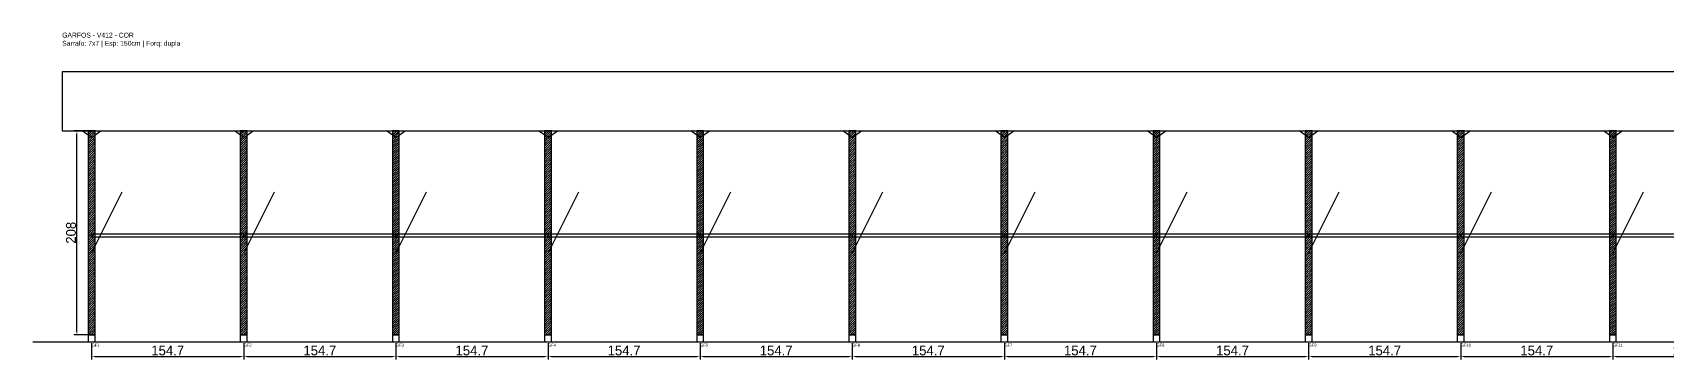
# Model space of a CAD drawing. Header units: metres. Extents: x -30 to 3340, y -25 to 308.
# Drawn here: x -30 to 1632, y -25 to 308 of the extents above; entities that cross this region are included whole.
import ezdxf

# ---------------------------------------------------------------- set-up
doc = ezdxf.new("R2010")
doc.units = ezdxf.units.M
for name, color, linetype in [('BARRA_ANCORAGEM', 1, 'Continuous'), ('COTA', 241, 'Continuous'), ('GARFOS OK', 3, 'Continuous'), ('NOME DA VIGA', 6, 'Continuous'), ('SARR_7x7', 40, 'Continuous'), ('TIRAS REESCORAMENTO', 252, 'Continuous'), ('VIGAS', 3, 'Continuous')]:
    doc.layers.add(name, color=color, linetype=linetype)
doc.dimstyles.new('EZ DXF', dxfattribs={"dimtxt": 10, "dimasz": 3.5, "dimexe": 3, "dimexo": 1.5, "dimgap": 1, "dimtad": 1, "dimdec": 1, "dimdsep": 46, "dimcen": 2.5, "dimazin": 3, "dimtfac": 1, "dimtmove": 0, "dimatfit": 3})

msp = doc.modelspace()

# ---------------------------------------------------------------- hatches: boundary and pattern name
at = {"layer": 'COTA'}
h = msp.add_hatch(dxfattribs=at)
h.set_pattern_fill('ANSI31', scale=0.5)
h.paths.add_polyline_path([(26.5, 0), (33.5, 0), (33.5, 208), (26.5, 208)])
h = msp.add_hatch(dxfattribs=at)
h.set_pattern_fill('ANSI31', scale=0.5)
h.paths.add_polyline_path([(181.24, 0), (188.24, 0), (188.24, 208), (181.24, 208)])
h = msp.add_hatch(dxfattribs=at)
h.set_pattern_fill('ANSI31', scale=0.5)
h.paths.add_polyline_path([(335.99, 0), (342.99, 0), (342.99, 208), (335.99, 208)])
h = msp.add_hatch(dxfattribs=at)
h.set_pattern_fill('ANSI31', scale=0.5)
h.paths.add_polyline_path([(490.73, 0), (497.73, 0), (497.73, 208), (490.73, 208)])
h = msp.add_hatch(dxfattribs=at)
h.set_pattern_fill('ANSI31', scale=0.5)
h.paths.add_polyline_path([(645.48, 0), (652.48, 0), (652.48, 208), (645.48, 208)])
h = msp.add_hatch(dxfattribs=at)
h.set_pattern_fill('ANSI31', scale=0.5)
h.paths.add_polyline_path([(800.22, 0), (807.22, 0), (807.22, 208), (800.22, 208)])
h = msp.add_hatch(dxfattribs=at)
h.set_pattern_fill('ANSI31', scale=0.5)
h.paths.add_polyline_path([(954.96, 0), (961.96, 0), (961.96, 208), (954.96, 208)])
h = msp.add_hatch(dxfattribs=at)
h.set_pattern_fill('ANSI31', scale=0.5)
h.paths.add_polyline_path([(1109.71, 0), (1116.71, 0), (1116.71, 208), (1109.71, 208)])
h = msp.add_hatch(dxfattribs=at)
h.set_pattern_fill('ANSI31', scale=0.5)
h.paths.add_polyline_path([(1264.45, 0), (1271.45, 0), (1271.45, 208), (1264.45, 208)])
h = msp.add_hatch(dxfattribs=at)
h.set_pattern_fill('ANSI31', scale=0.5)
h.paths.add_polyline_path([(1419.2, 0), (1426.2, 0), (1426.2, 208), (1419.2, 208)])
h = msp.add_hatch(dxfattribs=at)
h.set_pattern_fill('ANSI31', scale=0.5)
h.paths.add_polyline_path([(1573.94, 0), (1580.94, 0), (1580.94, 208), (1573.94, 208)])

# ---------------------------------------------------------------- linework, layer by layer
at = {"layer": 'BARRA_ANCORAGEM'}
for p, q in [((30, 83.2), (61.2, 145.6)), ((184.74, 83.2), (215.94, 145.6)), ((339.49, 83.2), (370.69, 145.6)), ((494.23, 83.2), (525.43, 145.6)), ((648.98, 83.2), (680.18, 145.6)), ((803.72, 83.2), (834.92, 145.6)), ((958.46, 83.2), (989.66, 145.6)), ((1113.21, 83.2), (1144.41, 145.6)), ((1267.95, 83.2), (1299.15, 145.6)), ((1422.7, 83.2), (1453.9, 145.6)), ((1577.44, 83.2), (1608.64, 145.6))]:
    msp.add_line(p, q, dxfattribs=at)
at = {"layer": 'GARFOS OK'}
for p, q in [((30, 201), (20.5, 208)), ((20.5, 208), (39.5, 208)), ((30, 201), (39.5, 208)), ((184.74, 201), (175.24, 208)), ((175.24, 208), (194.24, 208)), ((184.74, 201), (194.24, 208)), ((339.49, 201), (329.99, 208)), ((329.99, 208), (348.99, 208)), ((339.49, 201), (348.99, 208)), ((494.23, 201), (484.73, 208)), ((484.73, 208), (503.73, 208)), ((494.23, 201), (503.73, 208)), ((648.98, 201), (639.48, 208)), ((639.48, 208), (658.48, 208)), ((648.98, 201), (658.48, 208)), ((803.72, 201), (794.22, 208)), ((794.22, 208), (813.22, 208)), ((803.72, 201), (813.22, 208)), ((958.46, 201), (948.96, 208)), ((948.96, 208), (967.96, 208)), ((958.46, 201), (967.96, 208)), ((1113.21, 201), (1103.71, 208)), ((1103.71, 208), (1122.71, 208)), ((1113.21, 201), (1122.71, 208)), ((1267.95, 201), (1258.45, 208)), ((1258.45, 208), (1277.45, 208)), ((1267.95, 201), (1277.45, 208)), ((1422.7, 201), (1413.2, 208)), ((1413.2, 208), (1432.2, 208)), ((1422.7, 201), (1432.2, 208)), ((1577.44, 201), (1567.94, 208)), ((1567.94, 208), (1586.94, 208)), ((1577.44, 201), (1586.94, 208))]:
    msp.add_line(p, q, dxfattribs=at)
at = {"layer": 'GARFOS OK', "linetype": 'CONTINUOUS'}
msp.add_line((-30, -7), (3339.63, -7), dxfattribs=at)
at = {"layer": 'GARFOS OK'}
for points in [[(26.5, 0), (33.5, 0), (33.5, 208), (26.5, 208), (26.5, 0)], [(181.24, 0), (188.24, 0), (188.24, 208), (181.24, 208), (181.24, 0)], [(335.99, 0), (342.99, 0), (342.99, 208), (335.99, 208), (335.99, 0)], [(490.73, 0), (497.73, 0), (497.73, 208), (490.73, 208), (490.73, 0)], [(645.48, 0), (652.48, 0), (652.48, 208), (645.48, 208), (645.48, 0)], [(800.22, 0), (807.22, 0), (807.22, 208), (800.22, 208), (800.22, 0)], [(954.96, 0), (961.96, 0), (961.96, 208), (954.96, 208), (954.96, 0)], [(1109.71, 0), (1116.71, 0), (1116.71, 208), (1109.71, 208), (1109.71, 0)], [(1264.45, 0), (1271.45, 0), (1271.45, 208), (1264.45, 208), (1264.45, 0)], [(1419.2, 0), (1426.2, 0), (1426.2, 208), (1419.2, 208), (1419.2, 0)], [(1573.94, 0), (1580.94, 0), (1580.94, 208), (1573.94, 208), (1573.94, 0)]]:
    msp.add_lwpolyline(points, dxfattribs=at)
at = {"layer": 'SARR_7x7'}
for points in [[(26.5, -7), (33.5, -7), (33.5, 0), (26.5, 0), (26.5, -7)], [(181.24, -7), (188.24, -7), (188.24, 0), (181.24, 0), (181.24, -7)], [(335.99, -7), (342.99, -7), (342.99, 0), (335.99, 0), (335.99, -7)], [(490.73, -7), (497.73, -7), (497.73, 0), (490.73, 0), (490.73, -7)], [(645.48, -7), (652.48, -7), (652.48, 0), (645.48, 0), (645.48, -7)], [(800.22, -7), (807.22, -7), (807.22, 0), (800.22, 0), (800.22, -7)], [(954.96, -7), (961.96, -7), (961.96, 0), (954.96, 0), (954.96, -7)], [(1109.71, -7), (1116.71, -7), (1116.71, 0), (1109.71, 0), (1109.71, -7)], [(1264.45, -7), (1271.45, -7), (1271.45, 0), (1264.45, 0), (1264.45, -7)], [(1419.2, -7), (1426.2, -7), (1426.2, 0), (1419.2, 0), (1419.2, -7)], [(1573.94, -7), (1580.94, -7), (1580.94, 0), (1573.94, 0), (1573.94, -7)]]:
    msp.add_lwpolyline(points, dxfattribs=at)
at = {"layer": 'TIRAS REESCORAMENTO'}
for points in [[(30, 100), (184.74, 100), (184.74, 102.5), (30, 102.5), (30, 100)], [(184.74, 100), (339.49, 100), (339.49, 102.5), (184.74, 102.5), (184.74, 100)], [(339.49, 100), (494.23, 100), (494.23, 102.5), (339.49, 102.5), (339.49, 100)], [(494.23, 100), (648.98, 100), (648.98, 102.5), (494.23, 102.5), (494.23, 100)], [(648.98, 100), (803.72, 100), (803.72, 102.5), (648.98, 102.5), (648.98, 100)], [(803.72, 100), (958.46, 100), (958.46, 102.5), (803.72, 102.5), (803.72, 100)], [(958.46, 100), (1113.21, 100), (1113.21, 102.5), (958.46, 102.5), (958.46, 100)], [(1113.21, 100), (1267.95, 100), (1267.95, 102.5), (1113.21, 102.5), (1113.21, 100)], [(1267.95, 100), (1422.7, 100), (1422.7, 102.5), (1267.95, 102.5), (1267.95, 100)], [(1422.7, 100), (1577.44, 100), (1577.44, 102.5), (1422.7, 102.5), (1422.7, 100)], [(1577.44, 100), (1732.18, 100), (1732.18, 102.5), (1577.44, 102.5), (1577.44, 100)]]:
    msp.add_lwpolyline(points, dxfattribs=at)
at = {"layer": 'VIGAS'}
msp.add_lwpolyline([(0, 208), (3309.63, 208), (3309.63, 268), (0, 268), (0, 208)], dxfattribs=at)

# ---------------------------------------------------------------- texts
at = {"layer": 'NOME DA VIGA'}
for s, p in [('GF1', (30, -12)), ('GF2', (184.74, -12)), ('GF3', (339.49, -12)), ('GF4', (494.23, -12)), ('GF5', (648.98, -12)), ('GF6', (803.72, -12)), ('GF7', (958.46, -12)), ('GF8', (1113.21, -12)), ('GF9', (1267.95, -12)), ('GF10', (1422.7, -12)), ('GF11', (1577.44, -12))]:
    msp.add_text(s, height=3, dxfattribs=at).set_placement(p)
at = {"layer": 'NOME DA VIGA', "insert": (0, 293), "char_height": 5, "attachment_point": 7}
msp.add_mtext('GARFOS - V412 - COR\\PSarrafo: 7x7 | Esp: 150cm | Forq: dupla', dxfattribs=at)

# ---------------------------------------------------------------- dimensions: what is measured, and where the dimension line sits
at = {"layer": 'COTA'}
msp.add_linear_dim(base=(15, 0), p1=(30, 0), p2=(30, 208), angle=90, dimstyle='EZ DXF', dxfattribs=at).render()
for base, p1, p2 in [((30, -22), (30, -7), (184.74, -7)), ((184.7441, -22), (184.7441, -7), (339.4882, -7)), ((339.49, -22), (339.49, -7), (494.23, -7)), ((494.2323, -22), (494.2323, -7), (648.9764, -7)), ((648.98, -22), (648.98, -7), (803.72, -7)), ((803.72, -22), (803.72, -7), (958.46, -7)), ((958.4645, -22), (958.4645, -7), (1113.2086, -7)), ((1113.21, -22), (1113.21, -7), (1267.95, -7)), ((1267.9527, -22), (1267.9527, -7), (1422.6968, -7)), ((1422.7, -22), (1422.7, -7), (1577.44, -7)), ((1577.44, -22), (1577.44, -7), (1732.18, -7))]:
    msp.add_linear_dim(base=base, p1=p1, p2=p2, dimstyle='EZ DXF', dxfattribs=at).render()

doc.saveas('drawing.dxf')
